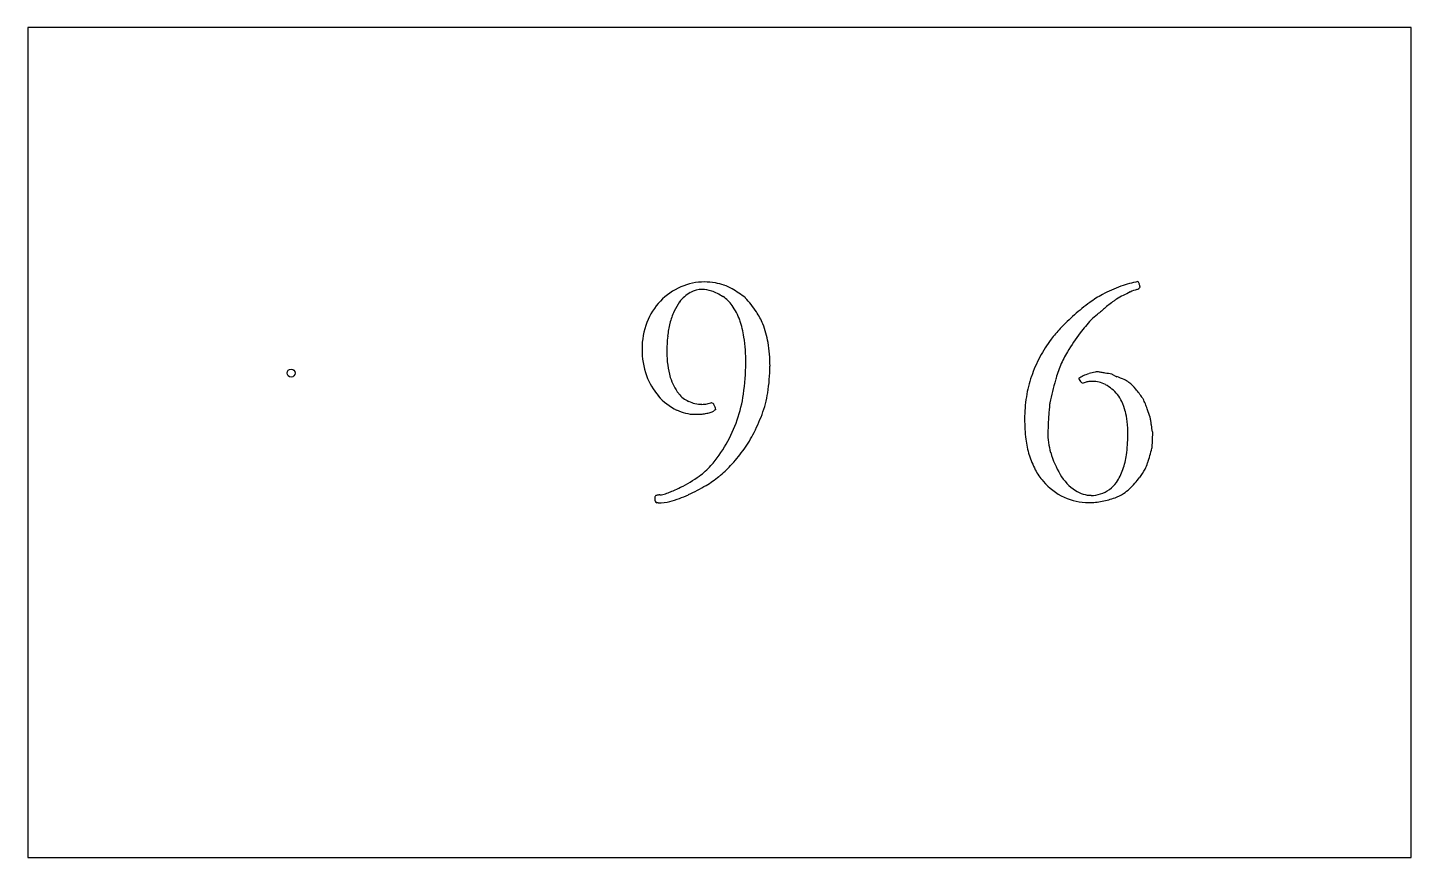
# Model space of a CAD drawing. Extents: x 0 to 1000, y 0 to 600.
import ezdxf

# ---------------------------------------------------------------- set-up
doc = ezdxf.new("R2010")
doc.units = 0
doc.layers.get('0').update_dxf_attribs({"linetype": 'CONTINUOUS'})
doc.layers.add('APS_GEOMETRY', color=7, linetype='CONTINUOUS')

msp = doc.modelspace()

# ---------------------------------------------------------------- linework, layer by layer
msp.add_lwpolyline([(1000, 600), (0, 600), (0, 0), (1000, 0)], close=True)
msp.add_lwpolyline([(1000, 600), (0, 600), (0, 0), (1000, 0)], close=True)
msp.add_circle((190.4, 350.2), 2.89)
at = {"layer": 'APS_GEOMETRY'}
for p, q in [((763.7, 343.2), (762.8, 343)), ((783.6, 349.3), (787.1, 347.6)), ((492.7, 328.4), (493.7, 328.7)), ((497.3, 323.8), (496, 322.8)), ((737.6, 311.9), (737.2, 307.4)), ((813, 307.8), (812.4, 295.8)), ((455.6, 256.3), (454.6, 256.3))]:
    msp.add_line(p, q, dxfattribs=at)
for centre, radius, start, end in [((490.6, 370.3), 46.1, 113.61, 136.26), ((489.1, 373.6), 42.5, 90, 113.61), ((487.4, 393.4), 17.3, 90, 119.2), ((487.4, 389.5), 21.2, 70.89, 90), ((489.1, 366.5), 49.6, 80.85, 90), ((491.9, 383.2), 32.6, 69.57, 80.85), ((490.8, 380.5), 35.6, 59.17, 69.57), ((450.6, 313.1), 114.1, 53.37, 59.17), ((825.5, 315.5), 103.7, 109.95, 118.03), ((817.1, 338.7), 79, 100.69, 109.95), ((808.9, 383.2), 28.3, 104.68, 115.09), ((800.5, 414.6), 4.17, 287.12, 308.34), ((791.7, 409.9), 12.6, 21.48, 30.92), ((800.9, 414.1), 3.52, 308.34, 331.45), ((790.3, 409.4), 14, 12.53, 21.48), ((490.6, 370.3), 46.1, 136.26, 159), ((501.1, 379.9), 37, 144, 155.97), ((490.9, 387), 24.6, 119.2, 143.62), ((482.4, 375.3), 36.2, 56.31, 70.89), ((488.6, 384.5), 25.2, 35.5, 56.31), ((457.8, 348.3), 82.9, 33.86, 42.77), ((855, 280.9), 148.7, 125.99, 131.46), ((818.6, 331), 86.8, 118.83, 125.99), ((920.1, 228.7), 220.1, 128.75, 129.9), ((847.3, 319.3), 103.8, 126.31, 128.75), ((791, 396.1), 8.61, 117.82, 126.31), ((854.2, 286.4), 135.2, 115.09, 119.85), ((516.4, 373), 53.9, 155.97, 165.88), ((472.4, 373), 45, 19.98, 35.5), ((485.6, 367), 49.4, 22.31, 33.86), ((867.7, 266.5), 167.9, 131.46, 136.3), ((789.8, 368.7), 29.1, 124.94, 137.15), ((1195.3, -100.4), 649.1, 129.9, 130.58), ((498, 367.5), 54, 159, 180), ((530.1, 369.6), 68, 165.88, 173.78), ((459, 368.1), 59.2, 7.94, 19.98), ((468.2, 361.1), 67.8, 9.57, 21.35), ((809.8, 321.8), 87.8, 136.3, 143.01), ((850.2, 312.7), 111.5, 137.15, 143.38), ((571.4, 365.1), 109.5, 173.78, 180), ((383.2, 357.5), 135.8, 0, 7.94), ((433.9, 355.3), 102.6, 0, 9.57), ((815.5, 317.4), 95, 142.97, 152.09), ((889.1, 282.4), 160.8, 142.99, 148.83), ((501.6, 367.5), 57.6, 180, 199.34), ((526.7, 365.1), 64.8, 180, 196.13), ((817.8, 316.2), 97.6, 152.09, 161.09), ((814.9, 327.3), 74.1, 148.83, 157.42), ((369.2, 357.5), 149.8, 351.35, 0), ((417.4, 355.3), 119, 350.67, 0), ((833, 319.8), 93.7, 157.42, 164.24), ((787.6, 280.9), 71.9, 102.94, 106.59), ((772.8, 345.3), 5.76, 90, 102.94), ((772.8, 348.2), 2.93, 81.86, 90), ((755.1, 224.6), 127.8, 80.63, 81.86), ((724.3, 37.9), 317, 80.13, 80.63), ((592.6, -719.2), 1085.5, 79.86, 80.13), ((488.9, 363), 44.1, 199.34, 221.47), ((497.4, 356.6), 34.3, 196.13, 218.35), ((810.9, 318.6), 90.3, 161.09, 170.81), ((952.8, 285.9), 218.2, 164.24, 168.7), ((772.1, 327.3), 22.8, 114.01, 123.24), ((770.3, 351.6), 11.9, 205.69, 222.86), ((762.8, 344.6), 1.66, 222.86, 270), ((777.1, 315.9), 35.3, 106.59, 114.01), ((768.4, 330.8), 13.3, 99.5, 110.93), ((769.4, 325), 19.2, 90, 99.5), ((769.4, 323.7), 20.5, 62.42, 90), ((766.3, 317.7), 27.2, 38.56, 62.42), ((774.8, 308.4), 41.1, 64.37, 72.64), ((785.4, 330.5), 16.6, 51.31, 64.37), ((770.2, 311.6), 40.9, 41.38, 51.16), ((489, 363.1), 44.4, 221.47, 243.23), ((485.7, 347.4), 19.4, 218.55, 245.43), ((410.1, 351.3), 108.5, 341.18, 351.35), ((453.5, 349.3), 82.5, 339.44, 350.67), ((821.6, 316.9), 101.1, 170.81, 180), ((767.6, 318.7), 25.6, 25.18, 38.56), ((761.7, 304.2), 52.1, 32.71, 41.38), ((789.9, 322.6), 18.5, 25.49, 31.79), ((748.4, 302.8), 64.5, 22.11, 25.49), ((482.3, 349.9), 29.5, 243.23, 270), ((487.2, 350.8), 23.1, 245.43, 270), ((482.3, 373.5), 53.1, 270, 274.5), ((483.7, 356.7), 36.3, 274.5, 279.95), ((487.2, 356.8), 29.2, 270, 277.43), ((484.8, 350.4), 29.9, 279.95, 286.54), ((490.2, 334.4), 6.51, 277.43, 293.2), ((487.3, 341.7), 20.8, 286.54, 294.44), ((493.7, 326.6), 2.19, 60.95, 90), ((493, 325.3), 3.69, 38.66, 60.95), ((490.2, 323), 7.24, 21.16, 38.66), ((492.3, 323.8), 4.97, 0, 21.16), ((409.5, 365.8), 129.5, 332.26, 339.44), ((886.7, 310.5), 149.1, 175.55, 177.17), ((834.3, 314.6), 96.5, 173.05, 175.55), ((770.3, 322.4), 32.1, 168.7, 173.05), ((754.6, 312.6), 39.9, 14.48, 25.18), ((742.5, 309.5), 52.5, 6.26, 14.48), ((711.4, 287.8), 104.3, 20.03, 22.11), ((596.2, 245.8), 226.9, 18.61, 20.03), ((419.8, 348), 98.2, 329.98, 341.18), ((833.7, 316.9), 113.2, 180, 187.38), ((1041.8, 302.9), 304.4, 177.17, 178.31), ((705, 305.4), 90.2, 0, 6.26), ((808.8, 317.4), 2.6, 10.2, 18.48), ((683.3, 294.9), 130.1, 9.03, 10.2), ((489.2, 264), 326.6, 8.56, 9.03), ((-305.5, 144.3), 1130.3, 8.31, 8.56), ((441.9, 348.8), 92.9, 323.77, 332.26), ((792.5, 311.5), 71.7, 187.38, 196.67), ((789.1, 307.4), 51.9, 180, 196.44), ((694.3, 305.4), 100.8, 351.8, 0), ((420.3, 347.7), 97.7, 318.75, 329.98), ((422.5, 363), 116.9, 317.02, 323.77), ((779.7, 307.7), 58.3, 196.67, 208), ((806.4, 312.5), 69.9, 196.44, 210.6), ((738.7, 299), 56, 340.78, 351.8), ((675.5, 327.8), 140.6, 342.39, 346.87), ((456.3, 316), 49.7, 305.8, 318.81), ((449, 338.3), 80.7, 308.89, 317.02), ((767.5, 301.2), 44.5, 208, 220.96), ((752.2, 294.3), 41.7, 326.27, 340.78), ((774, 297.9), 37.7, 321.93, 333.02), ((783.6, 293.4), 27.1, 332.18, 342.39), ((427.9, 355.5), 98.3, 296.57, 305.8), ((448.4, 339), 81.6, 300.85, 308.89), ((768.9, 302.4), 46.4, 220.96, 244.73), ((777.8, 295.6), 36.7, 210.6, 235.89), ((770.7, 281.9), 19.4, 304.97, 326.27), ((736.5, 327.3), 85.3, 314.56, 321.93), ((460.2, 259), 7.03, 165.96, 180), ((454.8, 260.3), 1.47, 135, 165.96), ((454.8, 260.3), 1.44, 102.99, 135), ((457.5, 248.5), 13.6, 92.73, 102.99), ((455.9, 274.6), 12.6, 274.64, 284.64), ((448.7, 301.9), 40.8, 284.64, 290.2), ((440.2, 325.1), 65.5, 290.2, 293.68), ((441, 342.7), 88.4, 285.2, 294.44), ((409.6, 395), 141.8, 293.68, 296.04), ((424.4, 379.3), 128.5, 294.44, 300.85), ((766.7, 297.7), 41.1, 244.73, 270), ((768.7, 282.2), 20.4, 235.89, 270), ((768.7, 283.3), 21.6, 270, 288.05), ((767.7, 286.2), 24.6, 288.05, 304.97), ((767.5, 308.2), 51.5, 280.21, 290.89), ((772.1, 295.5), 38, 291.25, 301.53), ((778.7, 284.7), 25.3, 301.53, 314.14), ((456.1, 259), 2.88, 180, 208.61), ((457, 259.5), 3.9, 208.61, 233.13), ((455.6, 289.1), 32.8, 270, 285.2), ((766.7, 312.9), 56.3, 270, 280.21)]:
    msp.add_arc(centre, radius, start, end, dxfattribs=at)

doc.saveas('drawing.dxf')
